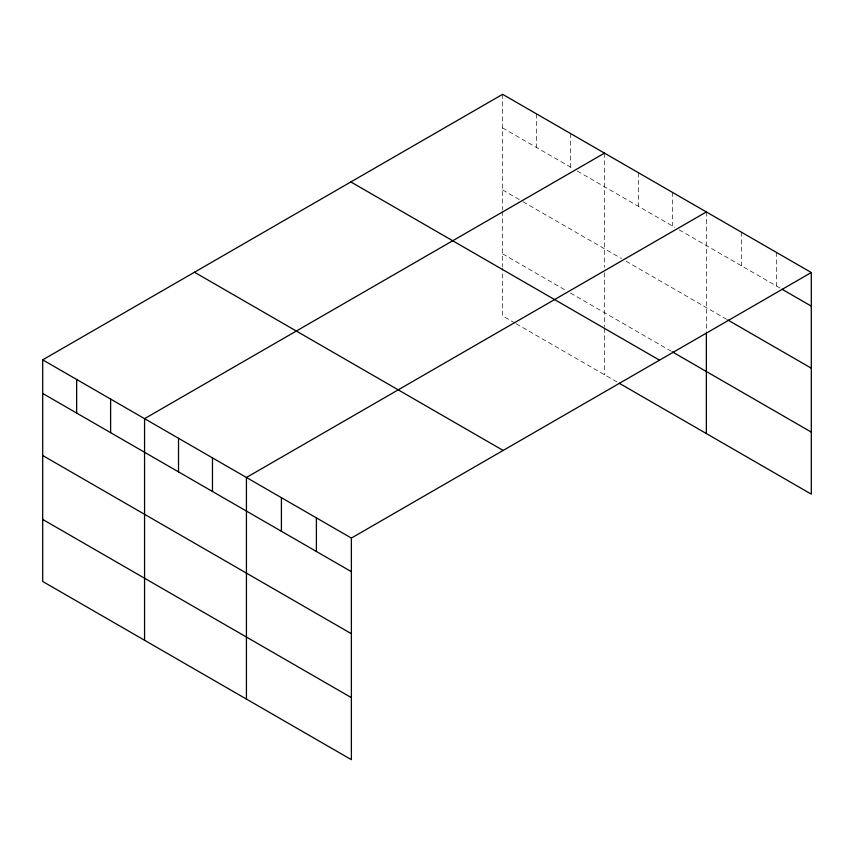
<?xml version="1.0" encoding="UTF-8"?>
<svg xmlns="http://www.w3.org/2000/svg" width="854" height="854" viewBox="0 0 854 854"><rect width="100%" height="100%" fill="white"/><g stroke="black" fill="none" stroke-linecap="round" stroke-linejoin="round"><path stroke-width="0.64" stroke-dasharray="4.27 3.2" d="M502.622 127.929L572.799 168.441M577.325 171.056L674.66 227.249M679.186 229.865L780.834 288.545M502.622 189.972L521.858 201.074M522.99 201.725L621.466 258.581M625.993 261.196L726.658 319.321M502.622 253.894L565.999 290.477M570.525 293.093L672.397 351.901M515.069 323.122L502.622 315.927L502.622 268.103M516.2 323.773L616.94 381.93M776.318 252.336L776.318 285.941M741.336 232.139L741.336 265.743M706.354 211.941L706.354 331.555M672.397 192.342L672.397 225.947M638.44 172.732L638.44 206.337M604.483 153.133L604.483 267.419M604.483 272.746L604.483 326.922M604.483 328.214L604.483 374.735M570.525 133.534L570.525 167.138M536.579 113.924L536.579 147.528M502.622 94.324L502.622 209.945M502.622 211.28L502.622 266.811"/><path stroke-width="1.28" d="M42.7 359.854L351.378 538.073L351.378 759.676L42.7 581.467L42.7 359.854L502.622 94.324L811.3 272.533L811.3 494.146L619.203 383.232M604.483 153.133L144.561 418.663L144.561 640.276M706.354 211.941L246.432 477.482L246.432 699.084M351.378 538.073L811.3 272.533M781.954 289.196L811.3 306.138M727.789 319.972L811.3 368.181M672.397 351.901L811.3 432.103M350.845 181.945L659.523 360.164M194.477 272.234L503.155 450.442M42.7 393.459L351.378 571.678M42.7 455.502L351.378 633.711M42.7 519.424L351.378 697.633M706.354 332.889L706.354 433.554M316.396 517.876L316.396 551.481M281.414 497.679L281.414 531.284M212.475 457.872L212.475 491.477M178.518 438.273L178.518 471.878M110.614 399.064L110.614 432.668M76.657 379.464L76.657 413.069"/></g></svg>
